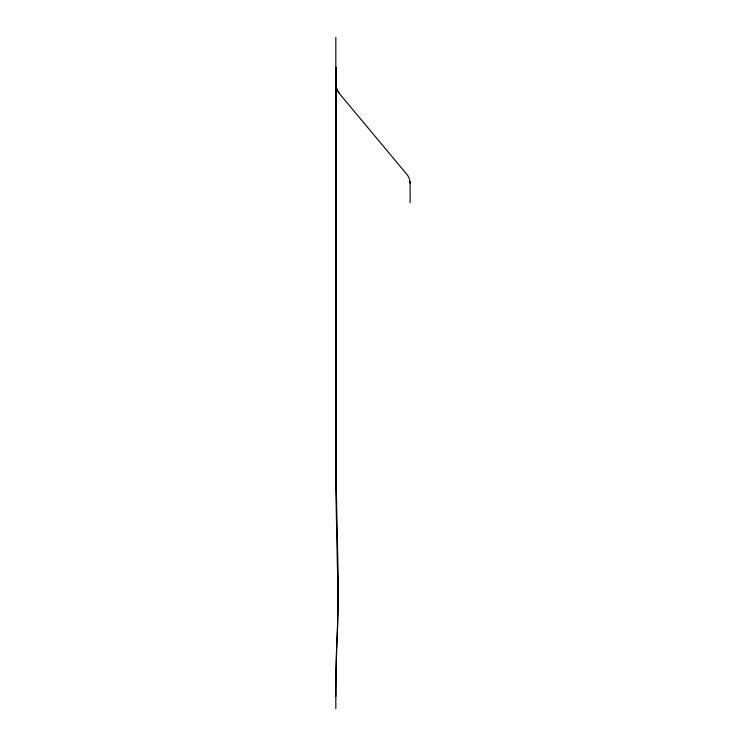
<?xml version="1.0" encoding="UTF-8"?>
<svg xmlns="http://www.w3.org/2000/svg" width="746" height="746" viewBox="0 0 746 746"><rect width="100%" height="100%" fill="white"/><g stroke="black" fill="none" stroke-linecap="round" stroke-linejoin="round"><path stroke-width="1.12" d="M410.104 182.033L410.132 202.753M410.067 181.81L410.169 182.593M336.082 67.149L336.082 478.811L337.947 566.419A432.102 147.95 -82.2 0 1 337.947 612.177L337.323 630.538A284.319 54.756 -90 0 0 335.84 690.367L335.831 708.7M335.831 37.3L335.831 489.432L337.425 567.799A404.463 138.486 -82.2 0 1 337.425 632.002A255.272 49.161 -90 0 0 335.831 696.41M410.235 183.385A16.095 16.095 0 0 0 407.036 174.573L339.001 93.091A15.983 15.983 0 0 1 335.831 84.335M339.085 93.026A15.88 15.88 0 0 1 335.998 85.109"/></g></svg>
